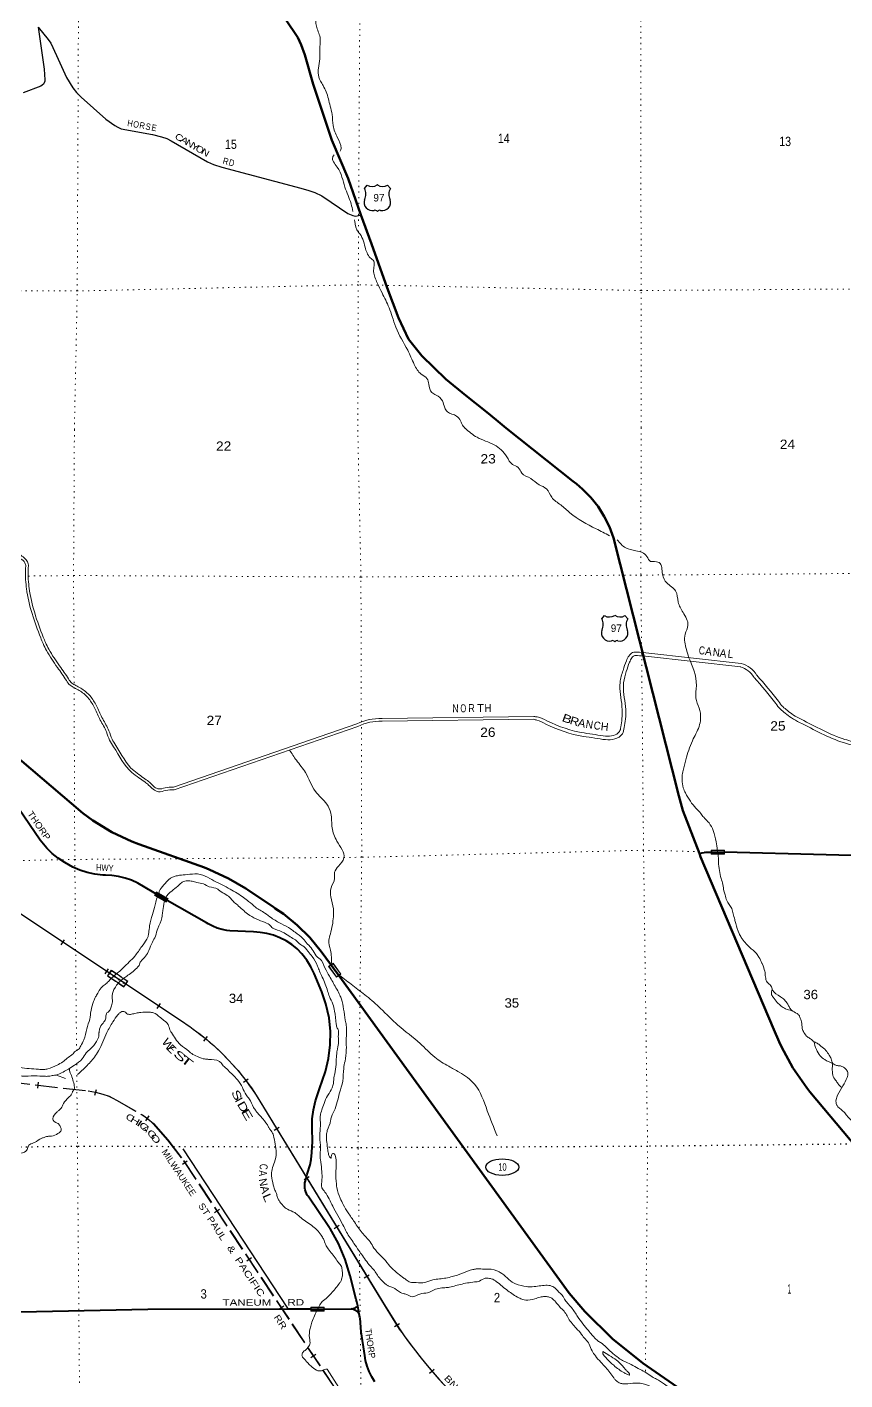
# Model space of a CAD drawing. Header units: feet. Extents: x -8 to 250644, y -192250 to 1368.
# Drawn here: x 72237 to 87558, y -155200 to -129842 of the extents above; entities that cross this region are included whole.
import ezdxf
from ezdxf.enums import TextEntityAlignment as Align

# ---------------------------------------------------------------- set-up
doc = ezdxf.new("R2010")
doc.units = ezdxf.units.FT
doc.header["$LTSCALE"] = 70
doc.linetypes.add('DOTTED', pattern=[1.5, 0.3, -1.2])
doc.linetypes.add('LONG_DASHED', pattern=[7.5, 6, -1.5])
for name, color, linetype, lineweight in [('16', 7, 'Continuous', 25), ('17', 7, 'Continuous', 25), ('20', 7, 'Continuous', 70), ('23', 7, 'Continuous', 70), ('26', 7, 'Continuous', 40), ('29', 7, 'Continuous', 25), ('34', 7, 'Continuous', 25), ('39', 7, 'Continuous', 13), ('59', 7, 'Continuous', 13), ('6', 7, 'DOTTED', 25), ('61', 7, 'Continuous', 13), ('63', 7, 'Continuous', 25), ('7', 7, 'DOTTED', 13)]:
    doc.layers.add(name, color=color, linetype=linetype, lineweight=lineweight)
for name, color, linetype in [('27', 7, 'Continuous'), ('30', 7, 'Continuous'), ('41', 7, 'Continuous')]:
    doc.layers.add(name, color=color, linetype=linetype)

msp = doc.modelspace()

# ---------------------------------------------------------------- linework, layer by layer
at = {"layer": '16'}
for p, q in [((78555.74, -132865.53), (78607.05, -132806.77)), ((78798.81, -132800.8), (78798.53, -132801)), ((78990.9, -132806.68), (79042.29, -132865.53)), ((83002.47, -140933.49), (83053.78, -140874.73)), ((83245.54, -140868.76), (83245.26, -140868.96)), ((83437.63, -140874.64), (83489.02, -140933.49))]:
    msp.add_line(p, q, dxfattribs=at)
for centre, radius, start, end in [((78362.76, -132976.16), 222.05, 332.97043, 29.75871), ((78698.13, -132649.11), 182.07, 239.97227, 303.45418), ((78899.91, -132649.61), 181.52, 236.33975, 300.08743), ((78899.9, -132649.11), 182.07, 236.54582, 236.59441), ((79235.26, -132976.16), 222.05, 150.24129, 207.02957), ((78701.95, -133131.06), 151.42, 159.09177, 283.81923), ((78896.07, -133131.06), 151.42, 256.18077, 20.90823), ((82809.49, -141044.12), 222.05, 332.97043, 29.75871), ((83144.86, -140717.07), 182.07, 239.97227, 303.45418), ((83346.64, -140717.57), 181.52, 236.33975, 300.08743), ((83346.63, -140717.07), 182.07, 236.54582, 236.59441), ((83681.99, -141044.12), 222.05, 150.24129, 207.02957), ((83148.68, -141199.02), 151.42, 159.09177, 283.81923), ((83342.8, -141199.02), 151.42, 256.18077, 20.90823)]:
    msp.add_arc(centre, radius, start, end, dxfattribs=at)
for centre, major_axis, start_param, end_param in [((78757.29, -133329.88), (-19.56, 51.67), 4.95877769, 6.28318531), ((78840.74, -133329.88), (19.56, 51.67), 0, 1.32637542), ((83204.02, -141397.84), (-19.56, 51.67), 4.95877769, 6.28318531), ((83287.47, -141397.84), (19.56, 51.67), 0, 1.32637542)]:
    msp.add_ellipse(centre, major_axis=major_axis, ratio=0.929097, start_param=start_param, end_param=end_param, dxfattribs=at)
at = {"layer": '17'}
msp.add_ellipse((81139.07, -151210.94), major_axis=(-309.24, 1), ratio=0.500121, dxfattribs=at)
at = {"layer": '20'}
for points in [[(81214.48, -137361.87), (81027.58, -137205.19), (80850.68, -137058.53), (80456.69, -136749.18), (80084.79, -136439.8), (79632.43, -136007.8), (79385.08, -135690.25), (79193.92, -135292.19), (78984.54, -134733.24), (78688.56, -133904.86), (78487.23, -133364), (78251.64, -132682.38), (77947.71, -131964.63), (77595.31, -130913.04), (77442.19, -130366.1), (77370.92, -130173), (77309.33, -130036.37), (77080.04, -129692.66)], [(84830.84, -145334.43), (84519.87, -144524.95), (84448.21, -144248.78), (83223.18, -139414.91), (83147.11, -139210.16), (83050.05, -139014.48), (82933.07, -138830.02), (82797.45, -138658.8), (82644.67, -138502.7), (82528.86, -138403.7), (82460.92, -138351.75), (81214.48, -137361.87)], [(92616.4, -155378.5), (92366.11, -155191.97), (92144.19, -154987.23), (92142.95, -154986), (92105.44, -154947.42), (89802.98, -152491.23), (89553.68, -152220.62), (89372.66, -152050.24), (89252.87, -151955.23), (89224.66, -151933.6), (88129.47, -151146.76), (87907.44, -150962.33), (87757.19, -150812.51), (87658.24, -150696.56), (86902.06, -149797.84), (86842.71, -149724.38), (86585.2, -149351.9), (86368.04, -148954.55), (86326.58, -148865.67), (86228.39, -148632.6), (84852.99, -145392.09), (84830.84, -145334.43)]]:
    msp.add_lwpolyline(points, dxfattribs=at)
at = {"layer": '23'}
msp.add_lwpolyline([(85234.09, -155897.41), (83770.66, -154886.03), (83201.95, -154428.66), (82684.16, -153914.35), (82393.3, -153571.95), (78075.49, -147621.64), (77747, -147168.95), (77535.91, -146909.4), (77298.84, -146673.34), (77038.39, -146463.36), (76887.57, -146361.52), (76866.84, -146347.52), (76847.57, -146334.59), (76372.22, -146015.79), (76352.19, -146002.36), (76332.22, -145990.44), (76010.94, -145798.64), (75650.21, -145631.69), (75558.07, -145596.16), (74331.02, -145159.17), (74199.08, -145109.15), (73823.32, -144930.44), (73468.3, -144713.44), (73280.8, -144576.68), (71926.63, -143421.36)], dxfattribs=at)
at = {"layer": '26'}
for p, q in [((77549.31, -153871.8), (78309.85, -153869.27)), ((78459.53, -153961.41), (78430.46, -153809.62))]:
    msp.add_line(p, q, dxfattribs=at)
for points in [[(74863.46, -146210.62), (74309.21, -145891.57), (74195.11, -145835.64), (74075.79, -145791.95), (73952.56, -145760.98), (73826.77, -145743.05), (73708.35, -145738.27), (73653.48, -145736.6), (73508.21, -145721.68), (73365.29, -145691.65), (73226.29, -145646.85), (73092.74, -145587.77), (72942.71, -145500.09), (72821.09, -145422.41), (72708.25, -145332.45), (72605.44, -145231.18), (72513.78, -145119.73), (72485.37, -145079.78), (72080.92, -144494.81)], [(84830.84, -145334.43), (84848.59, -145330.18), (84877.85, -145323.17), (84964.64, -145309.82), (85074.07, -145307.22), (85304.97, -145310.69)], [(93841.28, -145432.44), (92148.24, -145428.99), (90978.38, -145420.99), (89110.94, -145407.48), (85304.97, -145310.69)], [(78430.46, -153809.62), (78416.96, -153739.1), (78405.13, -153691.28), (78289.61, -153247.17), (78195.16, -152939.84), (78069.1, -152644.07), (77912.82, -152363.1), (77902.44, -152346.66), (77500.24, -151755.57), (77486.51, -151734.93), (77470.07, -151704.62), (77456.88, -151672.76), (77447.1, -151639.69), (77440.83, -151605.78), (77438.13, -151571.4), (77439.05, -151536.93), (77443.56, -151502.74), (77451.62, -151469.22), (77486.66, -151345.49), (77538.13, -151169.81), (77559.53, -151065.48), (77573.2, -150937.71), (77582.59, -150732.41), (77575.88, -150481.3), (77580.19, -150308.34), (77602.56, -150136.78), (77642.74, -149968.5), (77672.42, -149877.61), (77715.91, -149746.4), (77827.42, -149415.81), (77882.95, -149173.85), (77913.98, -148921.11), (77918.42, -148666.51), (77896.23, -148412.85), (77835.9, -148152.82), (77758.23, -147924.31), (77615.08, -147581.32), (77555.64, -147458), (77477.53, -147330.42), (77386.51, -147211.72), (77295.65, -147120.58), (77195.76, -147039.44), (77087.94, -146969.19), (76973.36, -146910.59), (76853.29, -146864.29), (76729.03, -146830.8), (76601.96, -146810.47), (76479.18, -146803.57), (76035.61, -146779.68), (75981.85, -146774.46), (75890.07, -146757.8), (75800.54, -146731.65), (75714.23, -146696.28), (75632.09, -146652.09), (75599.21, -146634.14), (74863.46, -146210.62)], [(77549.31, -153871.8), (77137.01, -153873.17), (74497.49, -153881.96), (70919.2, -153957.77)], [(78309.85, -153869.27), (78328.49, -153866.88), (78346.78, -153862.55), (78364.52, -153856.33), (78381.51, -153848.3), (78397.56, -153838.53), (78412.51, -153827.14), (78426.19, -153814.25), (78430.46, -153809.62)], [(78459.53, -153961.41), (78447.74, -153945.76), (78432.04, -153928.91), (78414.67, -153913.8), (78395.81, -153900.58), (78375.67, -153889.41), (78354.48, -153880.41), (78332.45, -153873.67), (78309.85, -153869.27)], [(78753.01, -155233.62), (78693.89, -155142.04), (78644.66, -155044.78), (78605.87, -154942.91), (78577.94, -154837.54), (78562.62, -154743.13), (78498.47, -154298.91), (78474.32, -154042.86), (78472.39, -154028.58), (78459.53, -153961.41)]]:
    msp.add_lwpolyline(points, dxfattribs=at)
at = {"layer": '29'}
for points in [[(72445.34, -129843.23), (72560.08, -130634.15), (72571.25, -130829.83), (72570.58, -130854.79), (72558.77, -130888.92), (72543.03, -130912.56), (72522.69, -130930.95), (72497.08, -130949.35), (72161.1, -131075.43)], [(72444, -129841.59), (72634.6, -130075.11), (72679.29, -130145.12), (72790.07, -130378.49), (72976.63, -130790.77), (73095.17, -130981.36), (73161.25, -131070.82), (73248.7, -131156.38), (73715.12, -131568.67), (73880.3, -131685.35), (73938.6, -131720.36), (74002.73, -131747.59), (74585.75, -131856.49), (74752.88, -131899.28), (74853.94, -131934.28), (74935.56, -131973.17), (75619.63, -132369.9), (75726.51, -132416.58), (75883.93, -132471.02), (77368.68, -132859.97), (77512.48, -132906.66), (77625.2, -132945.54), (77757.35, -133007.78), (77936.15, -133124.45), (78247.09, -133334.48), (78340.37, -133377.28), (78387.01, -133388.94), (78421.99, -133381.17), (78472.52, -133365.6)], [(77137.01, -153873.17), (77122.83, -153851.6), (75162.86, -150869.54)]]:
    msp.add_lwpolyline(points, dxfattribs=at)
at = {"layer": '34'}
for p, q in [((72878.17, -147041.77), (72939.51, -146949.72)), ((73701.5, -147586.13), (73762.83, -147494.08)), ((74674.01, -148238.41), (74735.34, -148146.36)), ((75549.3, -148847.18), (75619.64, -148761.82)), ((76290.15, -149620.84), (76377.64, -149553.17)), ((76866.25, -150517.19), (76960.65, -150459.55)), ((77429.81, -151445.27), (77524.22, -151387.63)), ((77990.75, -152359.05), (78085.16, -152301.41)), ((78554.32, -153287.13), (78648.72, -153229.49)), ((79118.78, -154199.32), (79212.64, -154140.81)), ((79778.65, -155070.38), (79863.14, -154999))]:
    msp.add_line(p, q, dxfattribs=at)
at = {"layer": '34', "lineweight": 13}
for p, q in [((73742.22, -147627.91), (73814.76, -147519.4)), ((73752.37, -147627.11), (73817.77, -147529.28)), ((74113.76, -147727.15), (74048.36, -147824.98)), ((74051.9, -147834.1), (74124.44, -147725.59))]:
    msp.add_line(p, q, dxfattribs=at)
for points in [[(70273.8, -145193.56), (70413.1, -145323.74), (70538.68, -145415.45), (75183.45, -148510.44)], [(76530.24, -149864.16), (78947.93, -153824.16), (79210.71, -154245.66)]]:
    msp.add_lwpolyline(points, dxfattribs=at)
at = {"layer": '34'}
for points in [[(70539.3, -145414.55), (75184.06, -148509.53), (75216.01, -148530.89), (75283.67, -148577.02), (75350.41, -148624.31), (75416.48, -148673.17), (75481.37, -148722.79), (75545.99, -148773.71), (75609.03, -148825.66), (75671.81, -148878.9), (75733, -148933.18), (75793.67, -148988.36), (75853.16, -149044.3), (75911.98, -149101.82), (75969.23, -149160.34), (76025.69, -149219.39), (76081.48, -149279.99), (76135.84, -149340.97), (76189.28, -149403.11), (76241.4, -149466.67), (76292.47, -149530.34), (76342.62, -149595.19), (76391.45, -149661.46), (76439.24, -149727.84), (76485.87, -149794.99), (76531.16, -149863.58), (78948.86, -153823.59), (79211.62, -154245.06), (79302.03, -154372.49), (79406.77, -154515.13), (79512.89, -154654.88), (79621.83, -154793.17), (79734.32, -154929.28), (79847.49, -155063.23)], [(79847.49, -155063.23), (79963.49, -155195.71), (80083.03, -155326.01)]]:
    msp.add_lwpolyline(points, dxfattribs=at)
at = {"layer": '34', "linetype": 'LONG_DASHED', "lineweight": 13}
msp.add_lwpolyline([(71869.48, -149612.41), (73382.75, -149786.69), (73516.87, -149812.78), (73654.38, -149846.14), (73771.06, -149887.84), (73911.02, -149957.89), (74394.58, -150236.53), (74498.2, -150306.91), (74600.29, -150396.55), (74870.89, -150704.63), (75164.71, -151090.91), (81719.49, -160953.44)], dxfattribs=at)
at = {"layer": '34', "linetype": 'DOTTED', "lineweight": 100}
msp.add_arc((113353.7, -88706.58), 70933.76, 236.08782, 236.38871, dxfattribs=at)
at = {"layer": '34', "lineweight": 13}
for centre, radius, start, end in [((113353.7, -88706.58), 70866.54, 236.08782, 236.38871), ((113353.7, -88706.58), 70874.54, 236.09416, 236.38198), ((113352.04, -88709.89), 70996.54, 236.08782, 236.38871), ((113352.04, -88709.89), 70988.54, 236.09401, 236.38138), ((72598.08, -152429.38), 4694.92, 33.11922, 56.58671), ((87483.61, -148471.27), 10088.82, 214.91457, 225.8052)]:
    msp.add_arc(centre, radius, start, end, dxfattribs=at)
at = {"layer": '39'}
for p, q in [((83822.67, -141633.26), (85607.83, -141836.99)), ((83830.04, -141568.68), (85615.2, -141772.41)), ((74977.27, -144090.72), (78413.96, -142904.5)), ((74993.56, -144137.99), (78436.25, -142949.26)), ((78888.48, -142804.22), (81727.9, -142766.65)), ((78889.14, -142854.22), (81728.56, -142816.65)), ((72788.52, -149484.96), (72958.42, -149550.81))]:
    msp.add_line(p, q, dxfattribs=at)
msp.add_lwpolyline([(77859.45, -155000.69), (78732.09, -156371.9), (78736.41, -156410.14), (78722.64, -156452.54), (78702.74, -156482.91), (78686.88, -156515.26), (78691.33, -156569.61), (79408.58, -157641.85)], dxfattribs=at)
for centre, radius, start, end in [((85487.32, -142243.85), 423.48, 30.79018, 74.82295), ((85487.32, -142243.85), 488.48, 30.7902, 74.82297), ((78844.53, -143769.09), 965.87, 87.39196, 116.47346), ((78844.53, -143769.09), 915.87, 87.39195, 116.47346)]:
    msp.add_arc(centre, radius, start, end, dxfattribs=at)
for points in [[(79758.17, -122549.68), (79513.17, -122662.55), (79248.12, -122817.69), (79071.53, -123061.24), (78935.25, -123459.63), (78778.91, -123896.25), (78610.47, -124280.58), (78343.55, -124610.71), (78255.37, -124872.27), (78138.96, -124997.09), (77982.42, -125188.33), (77823.94, -125474.1), (77733.68, -125637.11), (77761.88, -125729.6), (77745.9, -125848.29), (77739.96, -125954.9), (77725.97, -126047.43), (77603.57, -126218.52), (77659.98, -126425.63), (77615.97, -126648.94), (77549.89, -126912.49), (77562.13, -127149.82), (77556.2, -127272.52), (77546.25, -127385.17), (77594.66, -127628.49), (77671.29, -127986.44), (77645.47, -128354.54), (77647.56, -128457.12), (77699.97, -128674.29), (77710.12, -128807.03), (77766.5, -128961.85), (77772.67, -129140.86), (77732.72, -129424.5), (77652.54, -129641.8), (77656.7, -129822.82), (77725.18, -130035.96), (77719.34, -130277.33), (77719.47, -130436.22), (77693.5, -130611.24), (77695.61, -130737.95), (77756.01, -130896.79), (77782.16, -130939), (77882.8, -131186.3), (77915.05, -131323.04), (77951.34, -131481.9), (77971.6, -131687.04), (78052.14, -131918.27), (78118.59, -132113.3), (78104.57, -132167.62), (78103.32, -132169.26)], [(77992.25, -132234.38), (77962.03, -132278.39), (78046.56, -132467.37), (78191.5, -132841.34), (78306.26, -133155), (78341.38, -133300.6)], [(78368.64, -133455.29), (78374.83, -133482.78), (78443.3, -133687.87), (78447.32, -133691.89), (78570.09, -133969.34), (78666.67, -134166.36), (78731.01, -134232.67), (78737.1, -134315.13), (78729.16, -134425.76), (78797.63, -134636.88), (78886.17, -134823.85), (79019.33, -135104.61), (79077.38, -135270.18), (79143.84, -135469.24), (79367.17, -135899.45), (79489.93, -136164.83), (79620.66, -136347.73), (79727.19, -136428.08), (79765.45, -136538.67), (79817.81, -136689.47), (79900.21, -136739.67), (80018.82, -136848.17), (80061.11, -136976.85), (80111.4, -137053.23), (80284.23, -137133.52), (80356.62, -137221.94), (80380.77, -137278.24), (80444.7, -137364.53)], [(80441.27, -137361.95), (80667.4, -137532.04), (80986.81, -137672.22), (81224.42, -137895.73), (81330.45, -138041.85), (81437.68, -138097.3), (81503.05, -138201.47), (81673.13, -138304.71), (81829.22, -138420.16), (81968.88, -138499.5), (82064.91, -138653.76), (82235.37, -138799.3), (82407.86, -138946.84), (82895.85, -139246.68), (83144.9, -139375.48)], [(83288.96, -139451.04), (83450.81, -139604.35), (83642.58, -139657.03), (83846.92, -139764), (83918.24, -139858.04), (83960.56, -139861.69), (84079.54, -139880.78), (84141.93, -140099.81), (84221.93, -140262.27), (84386.36, -140409.88), (84434.57, -140618.96), (84524.92, -140813.56), (84617.71, -141054.48), (84562.85, -141222.17), (84560.15, -141369.25), (84589.58, -141505.98), (84629.15, -141650.67)], [(72044.8, -139703.99), (72221.26, -139829.09), (72258.08, -139903.34), (72258.8, -139995.99), (72264.8, -140249.75), (72275.72, -140358.44), (72540.63, -141274.97), (72581.7, -141377.39), (72645.13, -141505.83), (72846.93, -141816.53), (73013.98, -142061.01), (73075, -142139.11), (73149.86, -142182.86), (73329.99, -142296.32), (73435.54, -142402.28), (73547.76, -142588.76), (73654.2, -142809.53), (73770.74, -143034.26), (73828.33, -143188.93), (73899.74, -143307.23), (74235.72, -143780.07), (74361.32, -143873.8), (74470.68, -143951.53), (74547.67, -144011.38), (74626.81, -144087.32), (74705.63, -144122.99), (74824.29, -144101.95), (74977.27, -144090.72)], [(72057.37, -139778.11), (72181.89, -139862.24), (72208.17, -139915.24), (72208.8, -139996.78), (72214.86, -140252.84), (72226.42, -140367.96), (72493.29, -141291.26), (72536.01, -141397.8), (72601.6, -141530.6), (72805.32, -141844.26), (72973.6, -142090.54), (73041.5, -142177.44), (73123.91, -142225.61), (73298.56, -142335.61), (73395.83, -142433.26), (73503.73, -142612.56), (73609.48, -142831.9), (73724.95, -143054.57), (73783.11, -143210.76), (73857.9, -143334.67), (74199.52, -143815.44), (74331.88, -143914.22), (74440.84, -143991.66), (74514.93, -144049.26), (74598.38, -144129.34), (74699.12, -144174.92), (74833.57, -144151.08), (74993.56, -144137.99)], [(70301.28, -141299.95), (70497.67, -141173.58), (70541.78, -141149.08), (70588.03, -141138.66), (70660.56, -141142.14), (70711.03, -141157.87), (70816.44, -141245.7), (70855.04, -141289.73), (70887.77, -141353.94), (70889.86, -141363.99), (70913.03, -141494.75), (70911.66, -141577.35), (70887.81, -141877.66), (70841.78, -142174.12), (70775.56, -142464.68), (70742.58, -142626.08), (70697.15, -142741.24), (70637.75, -142872.62), (70630.02, -142914.97), (70586.16, -142971.71), (70556.31, -143018.26), (70466.33, -143101.53), (70362.03, -143156.71), (70235.48, -143199.96), (70161.41, -143256.92), (70151.48, -143275.13), (70145.53, -143287.26), (70127.58, -143309.55), (70084.59, -143479.08), (70071.31, -143583.93), (70040.02, -143705.02), (70010.4, -143779.78), (69907.12, -143965.87), (69824.27, -144190.09), (69758.75, -144311.44), (69732.82, -144343.87), (69703.26, -144426.68), (69635.6, -144531.94), (69584.16, -144651.17), (69550.36, -144707.83), (69526.78, -144782.54), (69483.21, -144877.54), (69471.33, -144903.81), (69322.95, -145247.37), (69230.25, -145499.86), (69143.16, -145695.91), (69103.53, -145778.8), (69079.92, -145851.49), (69047.18, -146043.1), (69020.58, -146248.76), (69023.69, -146389.74), (69040.86, -146526.59), (69092.45, -146685.33), (69137.49, -146779.66), (69151.77, -146803.73), (69257.84, -146976.16), (69335.21, -147084.35), (69402.28, -147162.4), (69546.65, -147340.58), (69615.66, -147408.55), (69674.67, -147486.66), (69851.35, -147674.67), (70046.41, -147896.79), (70117.35, -147954.67), (70182.44, -148036.76), (70322.58, -148188.79), (70403.67, -148256.67), (70513.45, -148388.78), (70661.79, -148558.88), (70848.32, -148718.62), (70872.63, -148736.56), (71018.45, -148842.22), (71158.38, -148966.05), (71184.67, -148979.95), (71326.24, -149055.43), (71548.45, -149142.38), (71847.2, -149230.76), (71909.85, -149258.49), (72103.81, -149337.6), (72450.52, -149377.28), (72555.29, -149382.53), (72623.67, -149369.93), (72800.35, -149300.11), (72904.61, -149238.89), (73074.78, -149108.69), (73084.8, -149102.57), (73142.7, -149037.67), (73196.84, -149007.05), (73242.65, -148940.23), (73302.15, -148822.95), (73356.96, -148619.09), (73409.93, -148437.4), (73434.86, -148276.06), (73483.87, -148104.47), (73519.48, -148021.62), (73561.22, -147950.8), (73589.01, -147898.22)], [(70372.92, -141448.47), (70451.29, -141425.72), (70569.91, -141398.64), (70622.28, -141400.26), (70674.94, -141438.13), (70711.66, -141498.29), (70742.27, -141550.43), (70769.67, -141707.34), (70771.97, -141743.58), (70760.47, -141818.2), (70756.64, -141844.41), (70698.09, -142084.56), (70658.55, -142179.53), (70598.82, -142268.61), (70558.98, -142325.31), (70495.46, -142444.64), (70409.63, -142543.99), (70337.49, -142590.86), (70247.4, -142660.03), (70109.12, -142747.69), (70047.33, -142830.75), (70031.56, -142875.18), (70012.23, -143237.91), (69986.15, -143510.04), (69954.93, -143639.19), (69948.96, -143649.31), (69889.44, -143764.57), (69810.34, -143952.5), (69772.69, -144031.35), (69681.24, -144185.13), (69615.39, -144264.18), (69501.81, -144420.15), (69438.46, -144561.63), (69392.72, -144636.5), (69335.38, -144773.91), (69301.62, -144834.6), (69264.07, -144927.54), (69224.31, -144994.31), (69137.78, -145262.87), (69122.08, -145315.36), (69047.26, -145535.49), (68946.41, -145775.96), (68890.27, -146066.44), (68873.49, -146239.8), (68891.43, -146475.34), (68922.39, -146571.8), (68964.09, -146754.79), (69013.49, -146891.39), (69050.25, -146957.58), (69268.66, -147332.61), (69384.92, -147521.08), (69510.99, -147675.23), (69799.07, -147944.99), (70111.53, -148242.76), (70178.52, -148310.74), (70261.78, -148398.74), (70418.44, -148603.02), (70503.75, -148695.03), (70631.59, -148818.96), (70743.04, -148906.74), (70838.41, -148998.68), (70876.85, -149020.55), (70889.04, -149034.56), (70945.65, -149062.33), (71121.9, -149195.96), (71188.63, -149229.7), (71229.09, -149253.56), (71433.07, -149326.55), (71659.11, -149387.29), (71800.45, -149434.56), (71828.69, -149440.39), (72143.37, -149504.49), (72372.94, -149500.74), (72580.44, -149509.24), (72664.99, -149504.58), (72749.45, -149487.82), (72773.6, -149485.63), (72916.15, -149428.15), (73010.41, -149377.08), (73124.6, -149299.67), (73266.69, -149183.78), (73344.36, -149070.39), (73426.35, -148995.24), (73538.06, -148857.42), (73579.55, -148754.38), (73583.17, -148701.98), (73585.08, -148687.86), (73596.69, -148627.35), (73660.23, -148510.03), (73677.93, -148490.64), (73713.88, -148416.97), (73723.54, -148335.57), (73725.31, -148332.28), (73769.15, -148294.52), (73791.96, -148260.31), (73820.84, -148186.53), (73838.2, -148087.7)], [(81728.56, -142816.65), (81788.01, -142832.82), (81952.84, -142906.09), (82657.89, -143137.25), (82873.04, -143168.7), (83073.74, -143198.51), (83244.89, -143185.48), (83388.47, -143089.91), (83424.36, -142974), (83446.71, -142815.13), (83446.93, -142576.37), (83411.79, -142131.16), (83463.23, -141918.37), (83523.56, -141746.39), (83566.42, -141666.05), (83597.12, -141634.87), (83620.6, -141624.45), (83669.8, -141622.54), (83822.67, -141633.26)], [(81729.91, -142766.64), (81794.67, -142773.07), (81976.23, -142845.35), (82672.83, -143073.74), (82882.52, -143104.39), (83076.08, -143133.14), (83223.02, -143121.96), (83333.21, -143048.61), (83360.72, -142959.77), (83381.71, -142810.55), (83381.93, -142578.9), (83346.18, -142125.95), (83400.82, -141899.93), (83463.87, -141720.18), (83513.5, -141627.15), (83559.46, -141580.47), (83605.62, -141559.98), (83670.05, -141557.48), (83830.04, -141568.68)], [(84629.15, -141650.67), (84774.93, -142185.23), (84767, -142421), (84827.06, -142605.8), (84855.06, -142807), (84826.17, -142952.3), (84701.73, -143219.33), (84578.09, -143574.99), (84529.02, -143775.88)], [(85908.94, -141991.77), (86311.48, -142478.21), (86394.85, -142580.31), (86479.99, -142652.18), (86593.44, -142737.94), (86739.07, -142817.41), (87557.65, -143193.95), (87700.98, -143237.18), (87830.23, -143282.53), (88102.84, -143375.15), (88849.79, -143605.18), (88954.81, -143642.66), (89027.69, -143690.45), (89088.52, -143744.38), (89155.42, -143800.27), (89244.56, -143868.09), (89353.8, -143929.7), (89466.82, -143961.08), (89587.76, -143974.27), (89698.48, -143967.39), (89820.96, -143920.13), (89929.34, -143870.97), (90071.88, -143813.49), (90186.41, -143778.38), (90303.15, -143769.44), (90450.38, -143796.53), (90611.88, -143845.67), (91084.73, -144049.57), (91278.64, -144122.63), (91486.6, -144189.55), (91785.15, -144251.75), (92821.75, -144433.26), (92997.02, -144440), (93228.75, -144456.38), (93835.41, -144483.96)], [(85859, -142033.38), (86261.27, -142519.49), (86348.32, -142626.09), (86439.4, -142702.98), (86558.08, -142792.69), (86709.89, -142875.53), (87534.57, -143254.88), (87680.83, -143298.99), (87809.01, -143343.97), (88082.82, -143437), (88829.29, -143666.88), (88925.65, -143701.27), (88988.1, -143742.22), (89046.11, -143793.65), (89114.88, -143851.1), (89208.75, -143922.52), (89328.77, -143990.21), (89454.52, -144025.12), (89586.24, -144039.49), (89712.52, -144031.64), (89846.11, -143980.1), (89954.93, -143930.74), (90093.6, -143874.82), (90198.57, -143842.64), (90299.69, -143834.9), (90434.99, -143859.79), (90589.48, -143906.8), (91060.39, -144109.86), (91257.21, -144184.02), (91469.97, -144252.48), (91772.91, -144315.6), (92814.86, -144498.04), (92993.48, -144504.91), (93225.16, -144521.29), (93832.16, -144551.29)], [(77153.63, -143393.61), (77283.37, -143585.83), (77452.32, -143816.2), (77638.34, -144169.31), (77851.66, -144407.4), (77927.5, -144578.05), (77951.78, -144851.81), (78042.33, -145100.91), (78173.68, -145416.16), (78070.14, -145570.03), (77998.54, -145685.39), (77997.43, -145802.23), (77932.34, -145977.97), (77929.62, -146147.19), (77975.68, -146372.45), (77955.86, -146672.74), (77918.9, -146840.2), (77889.6, -146957.26), (77921.24, -147142.34), (77943.65, -147404.35)], [(84529.02, -143775.88), (84515.46, -143831.31), (84508.34, -143952.22), (84529.64, -144101.12), (84570.67, -144197.5), (84662.51, -144353.92), (84768.23, -144482.04), (84861.65, -144582.05), (84912.56, -144654.18), (84991.75, -144736.17), (85012.07, -144760.19), (85091.74, -144904.62), (85143.71, -145113.71), (85167.76, -145269.63)], [(85167.76, -145269.63), (85181.89, -145361.19), (85188.74, -145465.88), (85188.93, -145490.05), (85208.31, -145651.05), (85237.66, -145799.89), (85272.79, -145914.44), (85291.84, -146033.14), (85314.57, -146107.5), (85343.59, -146214.04), (85437.39, -146362.39), (85464.33, -146460.89), (85493.9, -146570.17), (85511.76, -146643.85), (85575.98, -146832.7), (85616.83, -146906.92), (85771.31, -147089.06), (85899.12, -147208.95), (85945.97, -147277.08), (86003.21, -147385.42), (86011.44, -147407.52), (86056.77, -147540.12), (86069.67, -147644.77), (86102.69, -147747.25), (86171.68, -147813.2), (86190.08, -147849.32), (86204.51, -147891.51), (86350.49, -148017.31), (86423.45, -148075.18), (86486.5, -148155.27), (86519.21, -148217.47), (86555.87, -148269.57), (86663.1, -148333.21), (86705.74, -148377.21), (86713.96, -148399.3), (86742.85, -148487.71), (86759.93, -148612.47), (86790.75, -148690.8), (86857.83, -148770.87), (86914.51, -148808.71), (86983.39, -148860.56), (87052.16, -148898.31), (87108.91, -148944.21), (87200.16, -149024.1), (87263.28, -149112.25), (87300.06, -149180.46), (87328.94, -149268.87), (87371.42, -149292.72), (87433.99, -149310.38), (87452.13, -149312.26), (87502.56, -149321.95), (87561.27, -149361.79), (87604, -149417.87), (87614.32, -149450.02), (87600.85, -149530.69), (87521.5, -149686.4), (87422.15, -149860.38), (87392.6, -149945.21), (87391.01, -149999.6), (87399.35, -150035.8), (87427.89, -150079.9), (87543.46, -150179.74), (87598.36, -150247.81), (87620.7, -150271.82), (87807.75, -150498.02), (87834.13, -150524.01), (87939.29, -150579.62), (87985.7, -150591.35), (88013.88, -150589.12), (88052.29, -150606.96), (88159.72, -150696.8), (88285.74, -150844.9), (88328.58, -150915.08), (88349.69, -151039.81), (88370.39, -151112.17), (88398.85, -151146.2), (88532.33, -151217.7), (88653.79, -151297.36), (88680.11, -151315.29), (88864.43, -151450.87), (88880.78, -151480.96), (88919.34, -151518.94), (88986.27, -151578.87), (89079.33, -151632.55), (89153.98, -151650.12)], [(74706.58, -146075.23), (74714.21, -146044.12), (74800.16, -145921.07), (74898.01, -145813.57), (74948.12, -145782.97), (75012.38, -145758.32), (75092.81, -145741.59), (75235.7, -145728.43), (75430.96, -145716.88), (75529.81, -145738.29), (75699.63, -145821.61), (76006.99, -145980.43), (76266.03, -146141.64), (76365.29, -146215.42), (76387.57, -146231.36), (76517.3, -146339.16), (76691.37, -146450.64), (76814.92, -146540.35), (77003.09, -146651.73), (77172.99, -146745.12), (77258.07, -146808.94), (77406.02, -146928.68), (77485.29, -147022.76), (77536.03, -147072.73), (77704.94, -147297.06), (77719.11, -147307.02), (77818.02, -147477.14), (77902.56, -147632.13), (78023.4, -147848.59), (78086.71, -147960.92), (78096.96, -147985.01), (78125.75, -148061.34), (78167.5, -148250.37), (78197.31, -148457.62), (78216.15, -148550.14), (78221.29, -148693.11), (78216.22, -148818.04), (78217.75, -149015.43), (78193.2, -149225.11), (78168.07, -149360.26), (78149.79, -149600.1), (78091.07, -149818.09), (77990.99, -150157.26), (77927.72, -150308.81), (77923.91, -150337.04), (77860.94, -150526.86), (77847.45, -150605.52), (77852.56, -150744.47), (77869.81, -150891.39), (77886.57, -150973.85), (77903.02, -151018.04), (77925.36, -151042.04), (77944.97, -150973.41), (77966.96, -150953.1), (77991.19, -150960.97), (78007.54, -150991.06), (78027.06, -151170.19), (78020.82, -151403.9), (78031.75, -151514.6), (78033.93, -151536.75), (78040.43, -151595.11), (78102.39, -151794.06), (78161.73, -151914.47), (78251.52, -152064.87), (78369.68, -152239.22), (78514.25, -152441.58), (78662.59, -152611.67), (78736, -152727.95), (78979.77, -152998.04), (79012.32, -153040.1), (79158.45, -153184.02), (79267.9, -153273.84), (79286.13, -153287.8), (79317.7, -153307.14), (79354.98, -153335.63), (79435.82, -153371.28), (79500.28, -153372.8), (79526.47, -153374.62)], [(74841.91, -146151.22), (74842.22, -146150.38), (74858.63, -146119.26), (74892.05, -146083.53), (75112.14, -145896.55), (75144.14, -145868.11), (75246.67, -145845.18), (75329.3, -145852.61), (75420.11, -145876.1), (75543.18, -145903.37), (75650.32, -145954.93), (75809.81, -146004.08), (75824, -146016.06), (76034.53, -146155.47), (76101.59, -146231.51), (76176.62, -146297.42), (76369.25, -146465.16), (76529.08, -146558.63), (76696.74, -146623.83), (76795.91, -146685.53), (76808.12, -146701.55), (76887.06, -146753.33), (77050.7, -146818.56), (77168.1, -146894.22), (77263.22, -146953.93), (77360.55, -147037.8), (77433.42, -147085.59), (77482.22, -147145.65), (77500.53, -147169.69), (77577.81, -147265.79), (77677.87, -147442.29), (77716.9, -147540.7), (77768.09, -147649.09), (77866.81, -147912.22), (77901.84, -148014.69), (77967.38, -148155.19), (77998.6, -148285.89), (78028.71, -148531.41), (78047.4, -148603.78), (78065.75, -148633.86), (78068.54, -148732.54), (78071.54, -148859.42), (78054.44, -148992.5), (78048.62, -149020.74), (78024.51, -149286.81), (77999.67, -149460.23), (77987.95, -149506.65), (77974.9, -149641.71), (77951.38, -149724.47), (77874.12, -149863.53), (77867.94, -149872.15), (77800.58, -150015.68), (77757.26, -150142.91), (77750.97, -150164.56), (77735.68, -150217.6), (77733.38, -150439.19), (77718.69, -150622.61), (77718.91, -150650.81), (77734.56, -150850.11), (77725.79, -151017.36), (77730.11, -151055.6), (77742.66, -151115.94), (77758.14, -151293.08), (77761.33, -151444.13), (77760.5, -151597.23), (77817.52, -151677.37), (77962.58, -151944.18), (78152.82, -152289.83), (78222.37, -152428.94), (78361.49, -152640.92), (78450.92, -152773.41), (78520.47, -152869.47), (78686.42, -153086.88), (78710.78, -153110.86), (78830.92, -153281.17), (78968.92, -153415.09)], [(73916.55, -147581.95), (73950.89, -147557.08), (74040.86, -147471.79), (74254.68, -147256.66), (74386.19, -147074.38), (74479.8, -146940.72), (74503.56, -146888.17), (74517.14, -146821.6), (74532.22, -146688.54), (74584.95, -146476.63), (74633.91, -146296.99), (74663.73, -146188.53), (74706.58, -146075.23)], [(74047, -147669.74), (74124.55, -147616.19), (74314.65, -147457.64), (74336.58, -147429.27), (74350.36, -147388.88), (74368.22, -147354.5), (74458.11, -147259.15), (74519.68, -147147.9), (74586.95, -146992.29), (74640.47, -146883.11), (74687.66, -146735.71), (74762.64, -146535.72), (74775.92, -146430.87), (74779.73, -146402.65), (74805.8, -146246.65), (74841.91, -146151.22)], [(73589.01, -147898.22), (73664.86, -147811.03), (73730.93, -147760.17), (73786.86, -147701.33), (73916.55, -147581.95)], [(73838.2, -148087.7), (73846.94, -147916.41), (73884.69, -147849.65), (73890.65, -147839.54), (73924.51, -147790.94), (74047, -147669.74)], [(78089.25, -147612.17), (78337.27, -147807.95), (78596.59, -148005.41), (78860.22, -148239.09), (79184.88, -148550.87), (79600.41, -148894.2), (79874.3, -149151.97), (80135.42, -149321.22), (80333.64, -149430.51), (80619.36, -149655.97), (80858.88, -150155.73), (81043.78, -150623.67)], [(86197.72, -147880.17), (86180.91, -147964.21), (86213.61, -148026.4), (86286.86, -148122.54), (86365.95, -148192.44), (86444.88, -148242.2), (86562.76, -148278.69)], [(73184.74, -149476.23), (73344.31, -149324.2), (73498.04, -149149.8), (73577.67, -149030.35), (73732.12, -148690.78), (73845.34, -148488.49), (73938.96, -148354.84), (73974.95, -148320.32), (74015.03, -148295.85), (74051.27, -148293.56), (74118.1, -148341.4), (74190.63, -148344.88), (74279.1, -148326.08), (74367.62, -148313.33), (74532.71, -148306.04), (74603.3, -148319.6), (74722.73, -148397.26), (74771.39, -148439.19), (74878.89, -148537.08), (74913.89, -148635.52), (74940.47, -148685.68), (75111.43, -148916.03), (75265.44, -149037.74), (75297.89, -149067.71), (75397.01, -149123.37), (75538.42, -149178.7), (75625.11, -149190.13), (75641.24, -149192.02), (75838.89, -149228.8), (75900.55, -149294.22), (75927.99, -149326.24), (75973.74, -149362.84), (76005.76, -149394.86), (76083.52, -149477.19), (76179.93, -149574.7), (76271.69, -149721.05), (76339.2, -149855.5), (76396.18, -149931.62), (76482.02, -150092.11), (76524.82, -150158.26), (76591.89, -150236.32), (76652.84, -150304.34), (76762.81, -150460.63), (76773.02, -150478.68), (76809.66, -150528.76), (76852.65, -150619.08), (76882.08, -150777.99), (76903.49, -150940.99), (76872.63, -151116.47), (76827.39, -151255.8), (76818.25, -151374.71), (76849.75, -151541.67), (76872.53, -151622.07), (76907.39, -151702.38), (76928.14, -151780.78), (76956.79, -151838.98), (77019.85, -151919.07), (77040.17, -151943.09), (77113.12, -152000.96), (77250.57, -152064.38), (77291.06, -152092.27), (77345.83, -152142.21), (77564.58, -152301.71), (77749.3, -152487.64), (77788.11, -152557.85), (77833.29, -152670.31), (77876.14, -152742.51), (78026.69, -152936.76), (78053.21, -152980.87), (78116.22, -153054.93), (78138.98, -153133.31), (78145.79, -153231.96), (78130.27, -153308.63), (78106.55, -153365.21), (78090.61, -153387.48), (77952.97, -153557.73), (77863.06, -153651.07), (77767.02, -153732.36), (77660.17, -153911.53)], [(86975.23, -148854.16), (87022.81, -149009.32), (87094.19, -149123.6), (87179.34, -149195.47), (87325.46, -149265.8)], [(87324.91, -149266.36), (87321.82, -149389.79), (87340.92, -149514.53), (87398, -149602.73), (87440.76, -149662.84), (87497.67, -149721.54)], [(67698.35, -152851.65), (67722.34, -152829.31), (67790.77, -152822.75), (67907.7, -152837.98), (67929.9, -152843.86), (68045.27, -152917.51), (68081.5, -152915.23), (68127.63, -152890.7), (68175.6, -152844.01), (68214.99, -152728.9), (68250.82, -152674.24), (68268.75, -152649.93), (68296.81, -152631.59), (68330.99, -152625.29), (68464.1, -152648.46), (68476.2, -152650.38), (68599.09, -152655.49), (68739.87, -152630.26), (68886.8, -152619.08), (68943.4, -152644.84), (69052.77, -152724.58), (69109.3, -152742.28), (69169.76, -152747.87), (69288.58, -152746.97), (69403.12, -152713.88), (69539.51, -152642.34), (69583.52, -152603.74), (69631.34, -152536.91), (69667.26, -152494.33), (69722.88, -152395.21), (69752.23, -152284.2), (69756.16, -152272.09), (69771.33, -152151.11), (69797.28, -152120.7), (69859.52, -152096.06), (69967.91, -152048.91), (70110.62, -152013.59), (70170.84, -151986.95), (70278.83, -151889.44), (70341.01, -151856.74), (70475.38, -151783.21), (70495.33, -151758.89), (70516.97, -151692.25), (70564.61, -151603.26), (70628.87, -151578.6), (70723.58, -151585.95), (70763.82, -151581.61), (70995, -151525.48), (71079.3, -151488.58), (71117.18, -151439.95), (71178.74, -151326.69), (71262.71, -151247.49), (71449.32, -151159.47), (71515.69, -151146.88), (71670.68, -151135.64), (71722.9, -151117.11), (71769, -151088.56), (71805.07, -151066.13), (71909.53, -151031.1), (72043.96, -150965.63), (72070.07, -150957.37), (72216.76, -150913.96), (72252.47, -150845.21), (72262.29, -150812.9), (72286.27, -150788.55), (72378.61, -150749.58), (72512.91, -150667.99), (72539.03, -150659.74), (72623.43, -150634.93), (72693.86, -150628.35), (72816.33, -150579.08), (72876.26, -150516.19), (72865.77, -150461.88), (72829.08, -150405.75), (72774.46, -150373.94), (72762.33, -150367.99), (72723.75, -150327.99), (72717.52, -150303.87), (72801.12, -150176.33), (72843.11, -150137.74), (72873.09, -150107.3), (72920.75, -150020.32), (73014.52, -149906.81), (73074.37, -149833.85), (73098.12, -149779.28), (73118.05, -149752.94), (73121.61, -149692.49), (73055.41, -149467.38), (73038.98, -149425.2), (73033.68, -149366.37)], [(62735.86, -152998.86), (62696.9, -153519.42), (62682.82, -153659.3), (62907.3, -153989.7), (62943.8, -154017.58), (63260.43, -154294.77), (63535.13, -154389.02), (63847.82, -154676.33), (64136.64, -154772.47), (64632.46, -154602.86), (64877.92, -154580.53), (65214.37, -154823.3), (65446.25, -155081.11), (65605.3, -155522.88), (65721.76, -155709.19), (65670.83, -155866.78), (65606.01, -156046.65), (65721.08, -156079.87), (65862, -156076.6), (66291.44, -156358.84), (66641.08, -156724.38), (66705.1, -156901.08), (66610.41, -157117.48), (66715.5, -157382.46), (66852.47, -157610.89), (67015.71, -157625.56), (67235.39, -157647.77), (67525.35, -157870.81), (67676.72, -158131.35), (67930.08, -158538.04), (68102.07, -158852.79), (68085.42, -159016.11), (67961.41, -159107.87), (67900.2, -159241.37), (67940.77, -159496.85), (68036.17, -159804.23), (68198.7, -159963.94), (68479.61, -160076.26), (68876.7, -160344.68), (69080.29, -160590.66), (69067.72, -160759.99), (68936, -160890.09), (68971.21, -160998.56), (69185.06, -161042.99), (69465.31, -161082.8), (69603.81, -161256.83), (69530.37, -161374.32), (69238.56, -161393.04), (69094.91, -161539.36), (69169.05, -161722.02), (69426.41, -161903.05), (69536.34, -162035.03), (69579.37, -162117.24), (69790.65, -162101.26), (70129.18, -162128.46), (70216.37, -162417.77), (70147.06, -162768.91), (70181.37, -163000.28), (70425.18, -163018.25), (70697.19, -163037.99), (70937.99, -163168.8), (71194.72, -163279.32), (71324.98, -163433.28), (71389.47, -163662.36), (71300.03, -164013.68), (71130.49, -164416.08), (71204.33, -164564.5), (71371.57, -164577.11), (71595.2, -164367.62), (71791.91, -164299.39), (72160.26, -164284.02), (72684.47, -164357.92), (73227.45, -164504.17), (73351.74, -164666.24), (73312.19, -164968.77), (73244.97, -165327.95), (72737.86, -166476.71)], [(79526.47, -153374.62), (79687.58, -153373.4), (79840.26, -153323.9), (79964.99, -153306.85), (80202.3, -153262.75), (80393.13, -153198.87), (80589.97, -153130.91), (80652.32, -153120.36), (80767.13, -153121.51), (80984.75, -153135.98), (81057.47, -153163.63), (81097.9, -153183.47), (81363.32, -153386.92), (81385.55, -153396.83), (81601.47, -153451.6), (81669.97, -153455.11), (81925.53, -153426.99), (82036.34, -153432.2), (82127.32, -153477.84), (82172, -153525.84), (82277.6, -153637.85), (82304.15, -153685.99), (82363.15, -153762.09), (82434.26, -153842.13), (82550.38, -154012.47), (82751.8, -154274.82), (82892, -154432.89), (82958.89, -154488.79), (82979.12, -154500.72), (83187.97, -154682.45), (83248.8, -154734.36), (83416.84, -154847.91), (83449.17, -154861.76), (83722.17, -155004.73), (83835.41, -155064.31), (83948.8, -155142.01), (84029.7, -155185.71), (84177.43, -155277.25), (84286.82, -155359.02), (84375.95, -155424.81), (84390.22, -155446.86), (84507.76, -155540.65), (84523.98, -155554.63), (84627.39, -155644.49), (84775.21, -155748.12), (84866.4, -155819.94), (84969.87, -155917.86), (84996.32, -155951.91), (85032.87, -155989.9), (85112.58, -156140.38), (85147.18, -156186.44), (85240.78, -156310.63), (85295.44, -156346.47), (85334.06, -156392.51), (85358.46, -156422.54), (85403.04, -156456.45), (85451.88, -156522.55), (85496.96, -156620.91), (85505.11, -156632.93), (85584.74, -156773.34), (85676.35, -156899.55), (85741.58, -156999.77), (85869.48, -157131.75), (86005.68, -157293.88), (86247.79, -157608.3), (86339.49, -157746.6), (86343.91, -157796.92), (86336.07, -157825.18), (86330.14, -157839.33), (86337.19, -157910.4), (86382.8, -157974.25), (86440.88, -158094.31), (86451.07, -158110.35), (86471.73, -158176.66), (86470.96, -158337.81), (86479.86, -158446.52), (86500.58, -158520.89), (86524.19, -158571.75), (86551.56, -158612.8), (86578.19, -158659.3), (86606.74, -158705.41), (86708.16, -158797.3), (86758.96, -158855.33), (86773.21, -158875.37), (86864.29, -158933.1), (87027.61, -158958.05), (87122.44, -158979.49), (87245.81, -159047.04), (87257.99, -159059.04), (87286.36, -159080.98), (87329.2, -159151.16), (87376.72, -159305.9), (87394.47, -159517.27), (87395.43, -159640.14), (87405.87, -159688.41), (87477.8, -159873.18), (87508.85, -159981.72)], [(78971.2, -153417.37), (79015.52, -153443.97), (79086.38, -153466.86), (79231.03, -153560.28), (79280.07, -153578.52), (79353.25, -153599.8), (79448.22, -153639.37), (79596.87, -153589.9), (79739.67, -153564.65), (79888.21, -153501.08), (80008.85, -153476), (80115.52, -153467.14), (80149.71, -153460.84), (80384.89, -153402.66), (80654.44, -153360.33), (80686.63, -153356.06), (80790.94, -153302.9), (80899.64, -153296.04), (80933.94, -153303.84), (81033.06, -153359.49), (81241.8, -153527.11), (81450.28, -153660.5), (81525.04, -153692.16), (81577.49, -153703.85), (81746.49, -153680.42), (81850.96, -153647.4), (81929.42, -153636.73), (81947.54, -153636.6), (82020.14, -153648.13), (82174.22, -153779.92), (82245.33, -153859.95), (82263.58, -153875.93), (82379.7, -154046.27), (82524.14, -154232.51), (82625.73, -154346.56), (82656.4, -154391.53), (82700.96, -154438.65), (82766.09, -154526.79), (82821.47, -154655.29), (82882.59, -154745.47), (82984.24, -154867.57), (83079.65, -154965.56), (83226.19, -155161.85), (83260.73, -155201.88), (83329.6, -155251.72), (83394.2, -155271.37), (83585.45, -155261.87), (83692.19, -155261.06), (83805.1, -155278.34), (83950.57, -155337.67), (84166.99, -155456.89), (84238.01, -155524.84), (84377.84, -155636.59), (84430.58, -155684.53), (84620.87, -155810), (84689.76, -155863.86), (84738.45, -155909.83), (84758.84, -155941.9), (84818.76, -156136.84), (84841.24, -156178.97), (84845.35, -156189.01), (84880.07, -156251.19), (84951.21, -156335.25), (85078.73, -156416.88), (85175.88, -156478.59), (85358.52, -156656.48), (85382.93, -156688.53), (85503.58, -156923.29), (85585.12, -157049.58), (85601.48, -157081.68), (85733.76, -157257.95), (85780.69, -157336.15), (85864.01, -157432.21), (85876.2, -157446.22), (85967.64, -157550.27), (86083.76, -157720.61), (86147.29, -157861.13), (86297.93, -158327.32), (86328.87, -158421.76), (86340.32, -158598.93), (86359.21, -158697.49), (86404.52, -158826.07), (86441.24, -158886.22), (86532.61, -158982.22), (86621.63, -159033.92), (86839.61, -159094.71), (86976.97, -159148.06), (86995.18, -159158), (87061.89, -159189.72), (87214.18, -159349.72), (87236.66, -159391.85), (87262.03, -159546.76), (87247.28, -159722.12), (87220.6, -159917.71), (87217.2, -159998.31), (87260.93, -160183.29), (87304.12, -160297.78)], [(77660.17, -153911.53), (77562.79, -154144.83), (77539.31, -154233.64), (77526.59, -154411), (77533.57, -154531.8), (77493.78, -154594.55), (77443.82, -154645.28), (77397.88, -154693.97), (77388.23, -154748.43), (77412.74, -154792.56), (77449.24, -154824.52), (77467.59, -154852.58), (77481.79, -154866.57), (77552.84, -154938.55), (77658.16, -155014.3), (77684.45, -155028.2)], [(83022.97, -154667.85), (83144.38, -154741.47), (83278, -154831.1), (83367.24, -154911), (83426.17, -154979.04), (83468.84, -155027.06), (83507.4, -155065.04), (83521.81, -155105.22), (83475.4, -155093.49), (83414.73, -155061.72), (83226.38, -154926.16), (83100.55, -154802.23), (83035.54, -154730.2), (83021.13, -154690.02), (83022.97, -154667.85)], [(77684.45, -155028.2), (77724.76, -155031.93), (77831.26, -155000.91), (77857.44, -155000.71)]]:
    msp.add_spline(points, degree=3, dxfattribs=at)
at = {"layer": '59'}
for points in [[(77971.53, -147388.67), (78116.84, -147592.1), (78031.4, -147653.13), (77886.09, -147449.7)], [(77897.24, -147451.55), (77969.67, -147399.82), (78105.68, -147590.24), (78033.25, -147641.97)]]:
    msp.add_lwpolyline(points, close=True, dxfattribs=at)
at = {"layer": '6'}
for p, q in [((77728.15, -150838.7), (73180.84, -150821.61)), ((78437.54, -150850.37), (77864.99, -150839.22))]:
    msp.add_line(p, q, dxfattribs=at)
for points in [[(73180.84, -150821.61), (67959.25, -150905.38), (62571.72, -150904.59)], [(93854.97, -150708.47), (89167.35, -150765.26), (83860.96, -150821.47), (78437.54, -150850.37)]]:
    msp.add_lwpolyline(points, dxfattribs=at)
at = {"layer": '61'}
for p, q in [((85053.99, -145269.11), (85303.95, -145273.26)), ((85303.95, -145273.26), (85302.72, -145348.25)), ((74663.63, -146051.97), (74880, -146177.19)), ((74880, -146177.19), (74842.44, -146242.11)), ((77552.08, -153833.76), (77802.08, -153833.99)), ((77802.08, -153833.99), (77802.01, -153909))]:
    msp.add_line(p, q, dxfattribs=at)
for points in [[(85302.72, -145348.25), (85052.75, -145344.11), (85053.99, -145269.11)], [(74842.44, -146242.11), (74626.06, -146116.88), (74663.63, -146051.97)], [(77802.01, -153909), (77552, -153908.76), (77552.08, -153833.76)]]:
    msp.add_lwpolyline(points, dxfattribs=at)
for points in [[(85060.87, -145336.24), (85061.85, -145277.23), (85295.82, -145281.12), (85294.85, -145340.12)], [(74636.99, -146113.96), (74666.54, -146062.9), (74869.06, -146180.1), (74839.52, -146231.17)], [(77560, -153900.77), (77560.06, -153841.76), (77794.07, -153841.97), (77794.02, -153900.99)]]:
    msp.add_lwpolyline(points, close=True, dxfattribs=at)
at = {"layer": '63'}
for p, q in [((72436.58, -149728.56), (72449.23, -149618.67)), ((73509.43, -149862.94), (73535.51, -149755.45)), ((74459.21, -150341.47), (74521.35, -150249.97)), ((75146.88, -151155.32), (75239, -151094.09)), ((75749.02, -152061.31), (75841.14, -152000.09)), ((76351.15, -152967.31), (76443.27, -152906.08)), ((76953.29, -153873.3), (77045.41, -153812.08)), ((77555.43, -154779.3), (77647.55, -154718.07))]:
    msp.add_line(p, q, dxfattribs=at)
at = {"layer": '63', "linetype": 'LONG_DASHED'}
msp.add_lwpolyline([(71870.15, -149608.36), (73383.38, -149782.64), (73517.75, -149808.77), (73655.56, -149842.21), (73772.67, -149884.06), (73912.96, -149954.28), (74396.76, -150233.05), (74500.71, -150303.66), (74603.19, -150393.64), (74874.07, -150702.03), (75168.05, -151088.53), (81722.85, -160951.09)], dxfattribs=at)
at = {"layer": '7'}
for p, q in [((73123.76, -137388.99), (73108, -140122.63)), ((78491.58, -140150.44), (78431.71, -137370.75)), ((78499.15, -142867.38), (78491.58, -140150.44)), ((73117.14, -142219.47), (73131.16, -145435.31)), ((78506.21, -145403.69), (78499.31, -142926.94)), ((85052.72, -145303.57), (83785.83, -145271.13)), ((73131.23, -145444.31), (69220.52, -145527.1)), ((73131.23, -145444.31), (73164.25, -149021.96)), ((78437.54, -150850.37), (78506.21, -145403.69)), ((89113.64, -145407.55), (85306.68, -145310.07)), ((73166.61, -149278.55), (73180.84, -150821.61)), ((78456.16, -152348.15), (78437.54, -150850.37)), ((83860.89, -150812.47), (83820.56, -155049.49)), ((78508.18, -156542.91), (78461.59, -152786.61))]:
    msp.add_line(p, q, dxfattribs=at)
for points in [[(78208.35, -118892.55), (78433.54, -124095.71), (78471.94, -129355.38), (78440.08, -134673.44), (78431.71, -137370.75)], [(83739.65, -137352.51), (83739.65, -134780.82), (83733.35, -129464.81), (83694.83, -124056.3), (83578.11, -118830.91)], [(73123.76, -137388.99), (73176.84, -134789.29), (73200.64, -129435.03), (73051.72, -124139.27), (72912.93, -118948.09)], [(93793.47, -134759.27), (89113.44, -134741.3), (83739.65, -134780.82), (78440.08, -134673.44), (73176.84, -134789.29), (67851.21, -134764.4), (62527.11, -134862.22)], [(83739.65, -137352.51), (83735.7, -140114.84), (83785.83, -145271.13), (83860.89, -150812.47)], [(72261.85, -140131.96), (73108, -140122.63), (73116.88, -142158.58)], [(73108, -140122.63), (78491.58, -140150.44), (83735.7, -140114.84), (89094.34, -140073.76), (93810.5, -140053.8)], [(83785.83, -145271.13), (78506.21, -145403.69), (73131.23, -145444.31)], [(73180.84, -150821.61), (73229.25, -156504.24), (73257.29, -161927.67), (73287.2, -167331.88), (73266.06, -172646.78), (73222.64, -177944.79), (73183.05, -183191.01)]]:
    msp.add_lwpolyline(points, dxfattribs=at)

# ---------------------------------------------------------------- texts
at = {"layer": '16'}
for p in [(78828.7, -133111.31), (83275.43, -141179.27)]:
    msp.add_text('97', height=140, dxfattribs=at).set_placement(p, align=Align.CENTER)
at = {"layer": '17', "width": 0.65}
msp.add_text('10', height=140, dxfattribs=at).set_placement((81142.53, -151279.25), align=Align.CENTER)
at = {"layer": '27'}
for s, rotation, width, p in [('THORP', 304.66, 1.1, (72235.54, -144588.98)), ('HWY', 356.953, 0.85, (73525.94, -145650.24)), ('TANEUM     RD', 0.191, 1.35, (75899.16, -153809.39))]:
    msp.add_text(s, height=120, rotation=rotation, dxfattribs=dict(at, width=width)).set_placement(p)
msp.add_text('THORP', height=120, rotation=278.217, dxfattribs=at).set_placement((78566.05, -154248.7))
at = {"layer": '30'}
for s, rotation, width, p in [('H', 349.42, 0.8, (74156.7, -131705.13)), ('O', 349.42, 0.8, (74268.69, -131726.06)), ('R', 349.42, 0.85, (74382.97, -131747.41)), ('S', 349.42, 0.9, (74494.97, -131768.31)), ('E', 349.42, 0.9, (74607.4, -131789.32)), ('C', 329.888, 1.25, (75055.46, -131961.78)), ('A', 329.888, 1.4, (75156.04, -132020.12)), ('N', 329.888, 1.25, (75256.63, -132078.45)), ('Y', 329.888, 1.35, (75355.98, -132136.08)), ('O', 329.888, 1.2, (75444.66, -132187.24)), ('N', 329.888, 1.25, (75547.89, -132245.58)), ('R', 345.32, 0.9, (75944.1, -132414.41)), ('D', 345.32, 0.9, (76054.75, -132443.4))]:
    msp.add_text(s, height=120, rotation=rotation, dxfattribs=dict(at, width=width)).set_placement(p, align=Align.CENTER)
at = {"layer": '34', "width": 1.3}
msp.add_text('BNSF', height=120, rotation=313.171, dxfattribs=at).set_placement((80230.14, -155380.5), align=Align.CENTER)
at = {"layer": '41'}
for s, rotation, width, p in [('C', 356.489, 0.8, (84817.14, -141597.75)), ('A', 352.889, 0.95, (84930.99, -141609.99)), ('N', 354.489, 0.9, (85077.51, -141630.35)), ('A', 353.489, 0.95, (85204.28, -141646.46)), ('A', 353.489, 0.95, (85204.28, -141646.46)), ('L', 353.489, 0.95, (85353.81, -141660.43)), ('N', 0.758, 0.8, (80205.96, -142688.22)), ('O', 0.758, 0.7, (80355.59, -142686.24)), ('R', 0.758, 0.85, (80502.64, -142683.24)), ('H', 0.758, 0.9, (80806.86, -142680.27)), ('B', 339.916, 1.35, (82243.28, -142846.18)), ('R', 342.811, 1.15, (82392.82, -142900.33)), ('A', 347.583, 1.05, (82545.02, -142946.11)), ('N', 351.662, 0.95, (82693.4, -142977.34)), ('C', 351.63, 0.9, (82842.61, -143000.16)), ('W', 304.536, 1.25, (74750.79, -148858.67)), ('S', 321.918, 1.75, (74964.4, -149115.27)), ('T', 322.533, 1.95, (75088.7, -149214.64)), ('S', 297.253, 1.45, (76056.76, -149808.52)), ('I', 299.485, 1.2, (76123.87, -149957.47)), ('D', 300.482, 1.45, (76164.05, -150028.85)), ('E', 299.932, 1.65, (76240.4, -150168.25)), ('A', 269.362, 0.8, (76580.91, -151271.4)), ('C', 268.349, 0.75, (76595.8, -151148.65)), ('A', 284.8, 1.1, (76601.44, -151580.07)), ('L', 292.848, 1.35, (76643.55, -151744.04))]:
    msp.add_text(s, height=150, rotation=rotation, dxfattribs=dict(at, width=width)).set_placement(p)
for s, rotation, p in [('T', 0.758, (80672.01, -142683.42)), ('H', 354.195, (82977.88, -143021.73)), ('E', 315.076, (74847.69, -149001.03)), ('N', 281.48, (76575.51, -151438.88))]:
    msp.add_text(s, height=150, rotation=rotation, dxfattribs=at).set_placement(p)
at = {"layer": '63'}
for s, rotation, width, p in [('C', 330.049, 1.35, (74136.78, -150337.17)), ('H', 330.049, 1.5, (74232.62, -150392.39)), ('I', 325.813, 1.85, (74312.44, -150441.73)), ('C', 319.813, 1.6, (74390.53, -150500.55)), ('G', 311.295, 1.55, (74534.69, -150638.97)), ('O', 311.295, 1.55, (74598.97, -150719.91))]:
    msp.add_text(s, height=120, rotation=rotation, dxfattribs=dict(at, width=width)).set_placement(p, align=Align.CENTER)
msp.add_text('A', height=120, rotation=316.716, dxfattribs=at).set_placement((74427.94, -150534.27), align=Align.CENTER)
for s, width, p in [('MILWAUKEE', 1.05, (74752.42, -150925.84)), ('ST PAUL', 1.2, (75435.27, -151931.09)), ('&  PACIFIC', 1.35, (75978.02, -152723.14)), ('RR', 1.25, (76853.51, -154024.8))]:
    msp.add_text(s, height=120, rotation=303.609, dxfattribs=dict(at, width=width)).set_placement(p)
at = {"layer": '7', "width": 0.85}
for s, p in [('14', (81056.86, -132016.42)), ('15', (75944.97, -132125.52)), ('13', (86327.42, -132072.79))]:
    msp.add_text(s, height=175, dxfattribs=at).set_placement(p)
at = {"layer": '7'}
for s, width, p in [('22', 1.1, (75777.09, -137785.04)), ('24', 1.1, (86339.69, -137750.78)), ('23', 1.1, (80731.95, -138023.38)), ('27', 1.1, (75600.77, -142926.7)), ('26', 1.1, (80726.32, -143148.59)), ('25', 1.1, (86161, -143028.93)), ('34', 1.05, (76017.7, -148135.68)), ('35', 1.05, (81182.2, -148221.54)), ('36', 1.05, (86781.85, -148064.41)), ('1', 0.45, (86481.92, -153582.45)), ('3', 0.9, (75487.26, -153675.3)), ('2', 0.9, (80982.89, -153744.08))]:
    msp.add_text(s, height=175, rotation=0.433, dxfattribs=dict(at, width=width)).set_placement(p)

doc.saveas('drawing.dxf')
